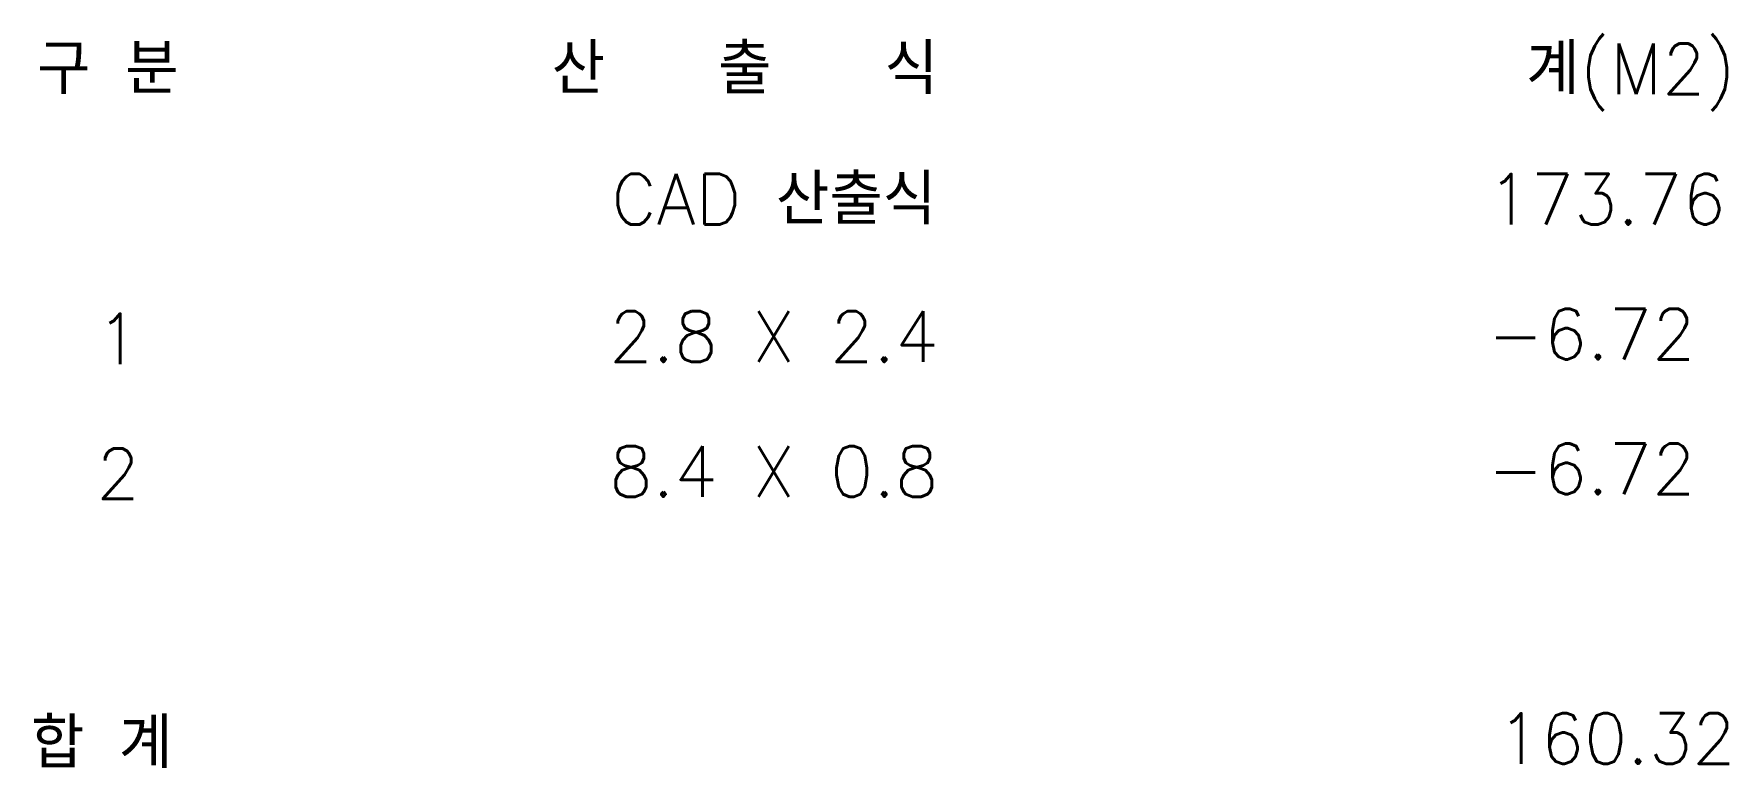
# Model space of a CAD drawing. Header units: millimetres. Extents: x 5537433 to 5830173, y -900794 to -778623.
# Drawn here: x 5589863 to 5599927, y -900794 to -896437 of the extents above; entities that cross this region are included whole.
import ezdxf

# ---------------------------------------------------------------- set-up
doc = ezdxf.new("R2010")
doc.units = ezdxf.units.MM
doc.header["$LTSCALE"] = 100
doc.layers.add('60', color=60, linetype='CONTINUOUS')
doc.styles.add('GHS', font='ROMANS.shx', dxfattribs={"bigfont": 'GHS.shx'})

msp = doc.modelspace()

# ---------------------------------------------------------------- texts
at = {"layer": '60', "style": 'GHS'}
for s, p in [('계(M2)', (5598723, -896794.5)), ('구 분', (5589881.7, -896794.5)), ('산   출   식', (5592936.8, -896794.5)), ('CAD 산출식', (5593290.5, -897568.5)), ('173.76', (5598492.8, -897568.5)), ('1', (5590234.2, -898396.5)), ('2.8 X 2.4', (5593278.4, -898383.3)), ('-6.72', (5598492.8, -898368.5)), ('2', (5590234.2, -899196.5)), ('8.4 X 0.8', (5593278.4, -899183.3)), ('-6.72', (5598492.8, -899168.5)), ('합 계', (5589844.7, -900794.5)), ('160.32', (5598551.5, -900768.5))]:
    msp.add_text(s, height=300, dxfattribs=at).set_placement(p)

doc.saveas('drawing.dxf')
